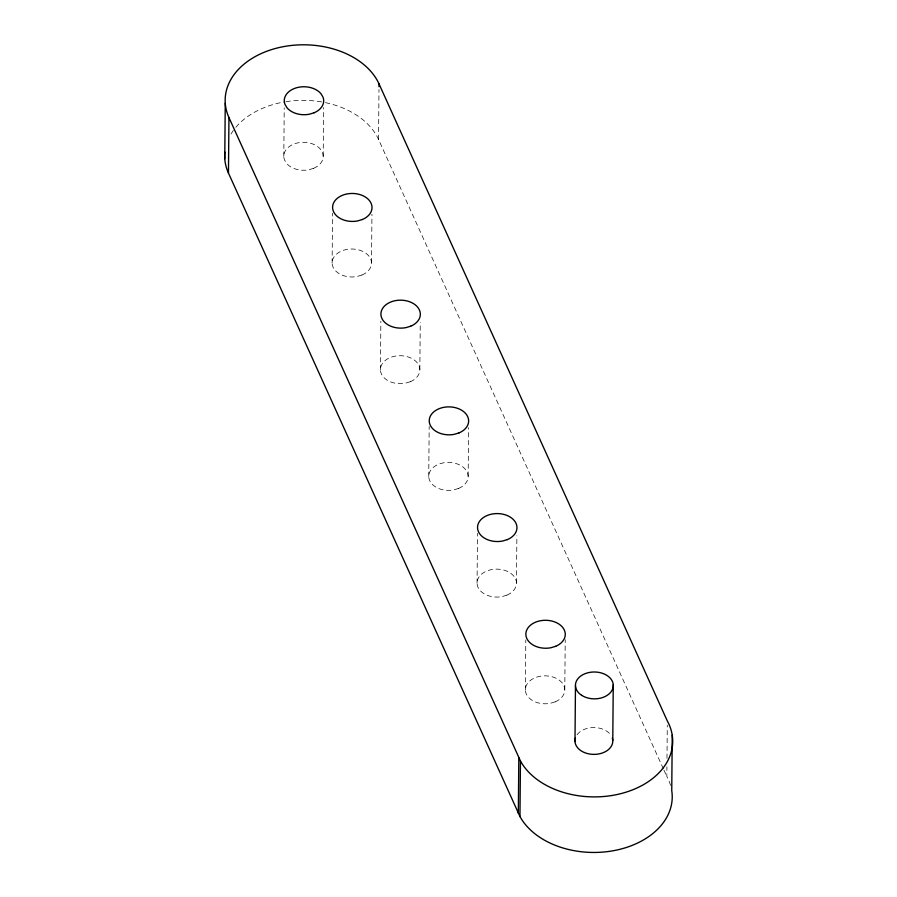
<?xml version="1.0" encoding="UTF-8"?>
<svg xmlns="http://www.w3.org/2000/svg" width="897" height="897" viewBox="0 0 897 897"><rect width="100%" height="100%" fill="white"/><g stroke="black" fill="none" stroke-linecap="round" stroke-linejoin="round"><path stroke-width="0.67" stroke-dasharray="4.49 3.36" d="M283.8 156.426L284.226 107.819M323.212 156.145L323.626 107.539M332.114 263.124L332.552 213.138M371.526 262.855L371.952 214.248M663.365 768.83L378.545 139.472L378.983 89.476M380.429 369.833L380.855 321.227M419.841 369.553L420.256 322.348M428.744 476.531L429.181 426.546M468.156 476.262L468.582 427.656M477.058 583.241L477.496 533.244M516.47 582.972L516.885 535.756M525.373 689.95L525.81 639.953M564.785 689.67L565.222 639.684M670.575 785.436A78.835 55.939 0.5 0 0 666.83 776.488L666.919 766.767M666.987 758.436L667.278 725.112M663.937 770.108L666.83 776.488M577.051 734.766A18.915 13.421 0.5 0 1 594.599 727.557A18.915 13.421 0.5 0 1 611.317 735.832M230.978 134.045A78.835 55.939 0.5 0 1 233.355 130.446M235.855 127.273A78.835 55.939 0.5 0 1 284.618 101.888M285.964 101.675A78.835 55.939 0.5 0 1 324.086 102.37M325.42 102.639A78.835 55.939 0.5 0 1 378.545 139.472M313.625 168.322L308.904 169.757A19.712 13.982 0.5 0 1 286.591 163.4L284.551 160.036A19.712 13.982 0.5 0 1 295.674 143.419A19.712 13.982 0.5 0 1 320.408 149.171L322.46 152.535A19.712 13.982 0.5 0 1 313.625 168.322M361.94 275.031L357.219 276.467A19.712 13.982 0.5 0 1 332.361 260.691A19.712 13.982 0.5 0 1 362.859 251.452A19.712 13.982 0.5 0 1 361.94 275.031M410.254 381.741L405.534 383.165A19.712 13.982 0.5 0 1 380.676 367.4A19.712 13.982 0.5 0 1 411.185 358.161A19.712 13.982 0.5 0 1 410.254 381.741M458.569 488.439L453.848 489.874A19.712 13.982 0.5 0 1 428.99 474.109A19.712 13.982 0.5 0 1 459.499 464.87A19.712 13.982 0.5 0 1 458.569 488.439M506.883 595.148L502.163 596.572A19.712 13.982 0.5 0 1 477.305 580.808A19.712 13.982 0.5 0 1 507.814 571.568A19.712 13.982 0.5 0 1 506.883 595.148M555.209 701.846L550.478 703.282A19.712 13.982 0.5 0 1 525.62 687.517A19.712 13.982 0.5 0 1 556.129 678.278A19.712 13.982 0.5 0 1 555.209 701.846"/><path stroke-width="1.35" d="M224.766 158.724L225.248 103.177M672.234 735.148L671.752 790.694A78.835 55.939 0.5 0 1 612.236 850.917A78.835 55.939 0.5 0 1 519.957 816.539L228.466 173.099L228.948 117.552A78.835 55.939 0.5 0 1 279.83 47.384A78.835 55.939 0.5 0 1 379.027 83.914L667.312 720.941A78.835 55.939 0.5 0 1 622.552 793.195A78.835 55.939 0.5 0 1 520.451 760.992L228.948 117.552M379.005 86.695L379.027 83.914M518.331 813.276L518.814 757.73M519.957 816.539L520.451 760.992M574.988 741.55L575.47 686.003M612.774 740.384L613.256 684.837M612.326 738.063A18.915 13.421 0.5 0 1 593.993 754.388A18.915 13.421 0.5 0 1 575.381 738.063M228.466 173.099A78.835 55.939 0.5 0 1 224.855 152.075M314.107 112.775L309.387 114.211A19.712 13.982 0.5 0 1 287.074 107.853L285.033 104.489A19.712 13.982 0.5 0 1 296.156 87.872A19.712 13.982 0.5 0 1 320.891 93.624L322.942 96.988A19.712 13.982 0.5 0 1 314.107 112.775M362.422 219.485L357.701 220.92A19.712 13.982 0.5 0 1 332.843 205.144A19.712 13.982 0.5 0 1 363.352 195.905A19.712 13.982 0.5 0 1 362.422 219.485M410.736 326.194L406.016 327.618A19.712 13.982 0.5 0 1 381.158 311.853A19.712 13.982 0.5 0 1 411.667 302.614A19.712 13.982 0.5 0 1 410.736 326.194M459.062 432.892L454.331 434.327A19.712 13.982 0.5 0 1 429.472 418.563A19.712 13.982 0.5 0 1 459.982 409.324A19.712 13.982 0.5 0 1 459.062 432.892M507.377 539.602L502.656 541.026A19.712 13.982 0.5 0 1 477.787 525.261A19.712 13.982 0.5 0 1 508.296 516.022A19.712 13.982 0.5 0 1 507.377 539.602M555.692 646.3L550.971 647.735A19.712 13.982 0.5 0 1 526.102 631.97A19.712 13.982 0.5 0 1 556.611 622.731A19.712 13.982 0.5 0 1 555.692 646.3M581.671 695.321A18.915 13.421 0.5 0 0 612.864 688.324A18.915 13.421 0.5 0 0 588.567 672.615A18.915 13.421 0.5 0 0 581.671 695.321"/></g></svg>
